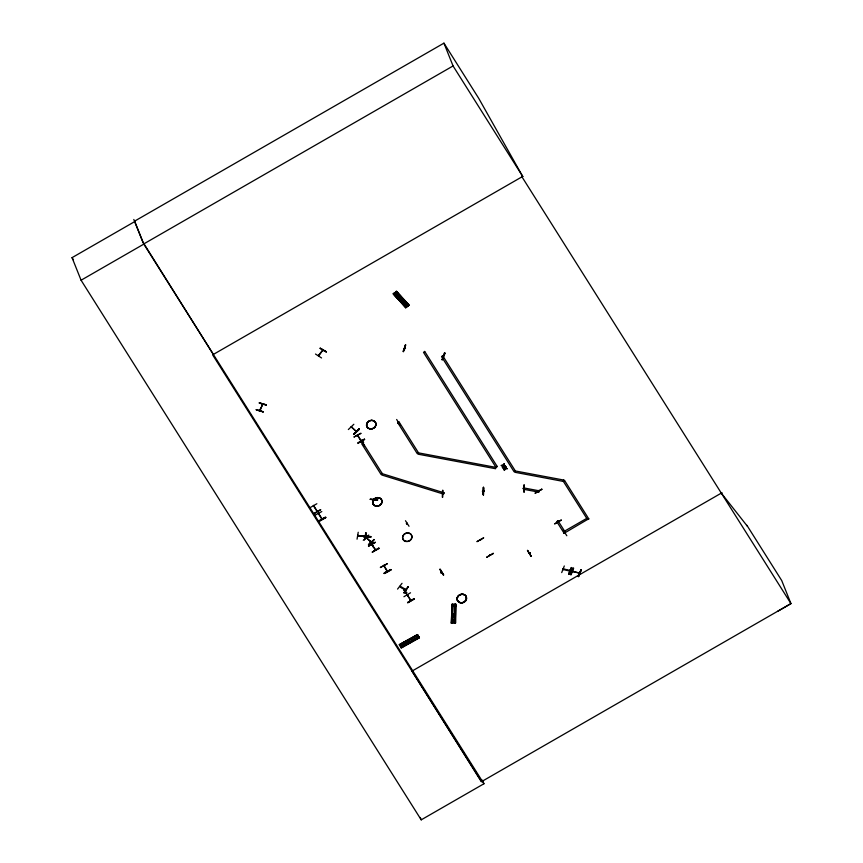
<?xml version="1.0" encoding="UTF-8"?>
<svg xmlns="http://www.w3.org/2000/svg" width="863" height="863" viewBox="0 0 863 863"><rect width="100%" height="100%" fill="white"/><g stroke="black" fill="none" stroke-linecap="round" stroke-linejoin="round"><path stroke-width="1.29" d="M362.784 442.741L363.55 442.277M372.05 543.248C371.845 544.24 372.255 543.97 372.158 543.269M405.89 592.73L406.689 592.547M441.608 572.449L440.907 572.881L440.68 572.298M451.327 623.129L452.05 604.305L451.888 623.097L451.306 623.118L455.686 622.881L455.837 604.1L452.05 604.316L451.403 623.129M452.848 604.327L452.104 623.097L451.554 622.967L452.05 604.305M452.784 604.262L452.622 623.054M454.661 622.87L455.092 604.143L454.93 622.935M454.38 622.967L455.092 604.143M442.946 490.324L442.719 497.217M442.32 497.217L442.557 490.324M443.388 493.215C444.553 494.585 442.169 493.107 443.571 493.593M483.194 491.597L482.687 491.274M483.269 494.434C483.755 472.061 482.827 510.206 483.884 487.94M483.302 494.844L483.453 487.39M483.453 491.133L484.294 491.09L483.496 490.486M523.712 488.156L523.906 488.857L523.183 488.188M523.226 488.825L523.863 488.221M524.035 485.038L523.873 492.115L524.078 485.038M524.273 492.072L524.208 485.189M366.926 536.408L366.753 536.031M367.358 535.912L367.196 536.527L366.851 535.545M374.035 499.763L373.927 500.346M363.258 536.57C369.731 535.168 376.71 538.113 363.269 536.592L370.723 537.142M370.896 541.975L365.804 537.476M366.16 537.336L371.273 542.072M370.659 541.986L371.36 542.126M400.4 586.117C398.296 587.088 406.689 590.583 405.61 589.278M356.02 431.338L351.327 426.948M355.901 431.047L356.063 431.09M356.43 431.478L351.155 426.635M357.055 539.181L358.221 532.266M357.584 535.297L357.821 535.945L357.757 535.233M358.501 535.923L358.339 535.351L358.339 535.945M365.772 532.687L364.618 539.731M364.52 539.753L366.214 532.892L364.488 539.569M373.614 500.313L373.765 499.645M377.627 499.957L370.173 499.353L377.563 499.742M318.792 356.041L319.083 355.265M363.215 442.007L363.366 442.363M406.441 523.453L406.57 523.787M529.418 553.172C530.68 552.363 529.839 554.122 529.289 552.838M256.3 409.882L263.355 411.856L256.268 409.623M263.301 411.931L256.311 409.839M369.817 541.177L373.463 546.969L369.806 541.004M531.101 556.106L527.52 550.497M495.912 467.12L495.61 468.728L418.124 454.197L418.426 452.6M564.585 480.411L563.41 481.435L514.941 472.288L515.243 470.691M538.544 490.421L538.242 492.029L523.712 489.299L524.014 487.703M587.455 519.494L563.41 481.435L563.668 479.763M370.184 499.235L377.627 499.871M405.491 344.866L403.129 351.608L405.793 344.92M405.459 348.372L404.661 348.49L405.405 348.318M442.201 359.785C446.354 347.196 445.459 354.704 442.072 359.623M564.294 565.955L561.705 572.601M569.472 570.346L570.098 571.155L563 569.451M571.813 567.735C567.52 581.317 568.404 570.648 571.835 567.757M568.922 574.359L571.382 567.487L568.89 574.186M573.658 568.178L571.069 574.823M570.767 574.758L573.28 568.07M578.642 576.657L581.155 569.958L578.253 576.408M313.506 505.858L316.926 511.155M313.701 505.664L317.325 511.414L317.001 510.842M318.22 513.215L318.717 514.186L318.846 513.561M321.586 518.814L322.19 519.073M371.586 543.517C372.18 545.88 376.948 550.465 375.081 549.742M407.422 595.524L407.034 594.639M410.432 600.216L410.756 600.659L407.077 594.78M358.059 435.847L357.368 435.125M360.68 440.626L361.014 441.112L357.336 435.071M383.808 565.858L387.314 571.522L386.861 570.67M384.359 566.247L383.636 565.47M538.49 490.853L539.019 491.824L538.544 491.532M557.552 521.684L557.627 521.338M259.375 402.848L266.387 404.898L259.353 402.859M262.87 404.305L259.58 410.313M443.927 492.525L443.463 494.078L381.77 474.984L382.233 473.431M315.491 354.024L321.543 357.951M405.696 307.789L393.291 293.754L406.139 307.444L406.689 307.012L394.154 293.247L393.69 293.614L406.656 307.034M408.113 305.912L395.524 292.19L396.29 291.414L409.148 305.092L405.675 307.789M396.559 291.392L409.105 305.135M408.091 305.912L408.566 305.545L395.729 291.931L408.555 305.567M503.118 465.308C498.447 466.182 505.847 464.877 504.035 463.733M503.194 465.502L504.111 463.916M502.514 467.444L503.345 465.707L505.243 465.642L503.42 465.891L502.514 467.444L502.946 465.686L501.241 465.373M505.006 468.296C500.216 470.508 508.782 464.887 505.47 468.501L507.207 468.814M505.082 468.49L505.923 466.721M503.129 468.35L504.823 468.674L504.391 470.432L505.222 468.685M505.319 465.837L503.593 465.513L504.262 464.078M505.47 468.501L506.139 467.066M502.288 467.099L502.946 465.686M504.175 470.087L504.823 468.674M260.13 409.882L260.195 409.903M482.557 490.95L482.514 491.597M259.256 403.097L266.257 405.146M402.029 583.312L397.563 589.095M404.218 592.935L408.156 586.581L404.175 592.903M320.238 348.404L326.462 351.834L320.195 348.188M322.827 349.968L318.35 355.524L318.663 356.139L322.978 349.882M480.087 539.666L480.637 540.098M405.858 307.465L393.291 293.841L396.505 291.435M405.858 307.562L393.291 293.754M408.275 305.685L395.545 292.19M482.6 491.349L483.291 491.317M483.539 490.885L484.229 490.853M363.291 540.303L368.717 535.049M373.927 539.504C370.54 545.772 363.571 547.66 374.057 539.731M374.013 539.677L368.469 544.715M348.35 429.547L353.841 424.272M351.575 427.422L351.683 427.002M353.571 434.067C370.712 418.318 342.363 445.222 359.073 428.9M353.625 434.229L359.202 429.116M353.895 434.456L359.407 429.31M569.968 570.465L563.129 568.814M572.439 571.414L573.205 571.543L572.493 571.716M578.793 572.935L579.58 573.129L572.309 571.079M357.821 535.61L364.909 535.772M365.038 536.441L357.821 535.912M357.843 435.351L364.283 445.891M369.774 541.036L373.463 546.969M404.057 589.774L407.746 595.718L403.808 590.109M527.487 550.551L531.177 556.29L527.509 550.335M322.503 350.367L322.805 350.993L323.194 350.011M398.382 422.568L398.242 421.931M372.363 543.873L371.899 544.132M406.549 523.852L406.905 523.194M407.077 523.172L407.228 523.841L406.408 523.55M530.065 553.194L529.753 552.579L530.087 553.226M564.273 533.107C565.351 532.007 563.981 534.337 564.143 532.784M564.92 533.14L564.78 532.493M320.173 348.199L326.236 352.072M397.563 292.816L394.531 295.038M404.585 306.085L407.573 303.733M406.656 592.644L406.43 592.018M455.826 604.165L455.189 622.924M452.05 623.075L452.644 623.043M777.541 611.425L790.95 603.604L521.964 176.85L522.698 176.43L478.749 98.382L443.938 43.15L134.606 221.144L143.797 244.132L81.079 280.227L421.209 819.85L483.927 783.766L482.503 780.195M81.079 280.227L72.05 257.649L134.768 221.564M443.938 43.15L453.064 65.955L143.722 243.949L483.927 783.766M522.698 176.43L212.632 354.844L481.608 781.598L790.95 603.604L781.727 580.562L746.916 525.319L747.175 525.977L721.317 493.129M522.018 176.926L522.741 176.505L453.064 65.955M497.207 466.387L496.02 467.412L423.528 352.384L424.704 351.36M563.776 480.055L515.351 470.971L514.057 471.716L441.565 356.699L442.741 355.675M444.035 492.805L382.341 473.711L381.058 474.456L361.716 443.787L363.01 443.043L362.719 442.363M496.02 467.412L418.544 452.881L417.25 453.625L397.919 422.956L399.094 421.931M316.872 503.733L310.216 507.563M320.561 509.591L313.927 513.453M320.723 509.86L314.078 513.69M321.791 511.565L315.049 515.179M325.621 517.638C304.283 528.922 340.27 509.548 318.965 521.435M325.351 517.142L318.706 520.972M318.792 521.166L325.459 517.369M375.243 542.406L368.436 545.999L375.2 542.277M375.243 542.406L368.598 546.236M378.835 548.059L372.266 552.072L379.105 548.534M410.518 592.784L403.916 596.732M414.164 598.566L407.584 602.557L414.251 598.76M407.768 602.849L414.423 599.03M588.749 518.749L564.122 533.269L556.872 521.77L558.048 520.734M722.04 492.708L411.985 671.123L481.36 781.738M483.625 537.951L476.905 541.662L483.582 537.832M493.291 553.226L486.721 557.239M486.7 557.228L493.442 553.539M354.046 436.894L360.917 433.442M360.842 433.248L354.154 437.012M396.646 419.472L400.227 425.243M364.445 439.062L357.832 442.999L364.52 439.235M358.026 443.312L364.682 439.504M363.452 442.352L363.01 442.946L362.751 442.266M398.199 422.277C396.635 422.751 399.127 423.269 398.07 421.942M362.902 442.935L363.582 442.557M364.262 445.934L360.961 439.774M405.481 520.713L409.03 526.279M380.346 567.304L387.217 563.841M380.507 567.552L387.174 563.755M391.004 569.936C385.125 570.81 378.835 577.563 390.993 569.914M390.756 569.483L384.132 573.41L390.82 569.634M541.748 489.148L535.168 493.14L541.802 489.278M440.13 569.246L443.711 575.017L440.108 569.235M441.425 572.223L441.047 572.849L440.713 572.201M561.198 520.001L554.575 523.938L561.252 520.141M563.183 530.044L566.818 535.75M529.99 552.924L529.192 552.978M564.456 533.399L564.607 532.514M401.133 647.671L399.31 644.65L417.476 634.618L418.005 635.502L399.882 645.686L399.267 644.683L417.465 634.575L419.418 637.843L401.295 648.027L400.68 647.023L418.803 636.851L400.81 647.207M419.051 637.25L400.917 647.412L419.235 637.52L401.058 647.638L419.224 637.487L418.889 636.959M260.033 410.788L262.708 403.949M439.806 569.397L443.388 575.168M400.108 586.204L406.063 589.623M489.947 554.931L489.839 554.639M523.312 488.544L523.895 488.534M407.401 594.834L411.025 600.583L410.626 599.699M538.62 491.187L538.976 491.683M451.996 606.214L455.783 605.999M442.697 493.56L443.593 493.852M505.243 465.642L503.593 465.513M501.317 465.556L503.021 465.869M505.394 468.318L507.131 468.631M503.205 468.544L504.898 468.857M442.924 493.916L442.697 493.323M443.107 356.592L442.6 355.783M313.798 506.376L313.345 505.47M317.023 511.489L316.602 510.637M318.62 513.474L322.169 519.105M375.405 550.163L371.888 544.531M538.717 491.899L538.264 490.982M557.671 521.392L557.994 521.921L557.541 521.069M557.725 522.039L557.304 521.198M387.217 570.864L387.584 571.446L383.873 565.341M483.507 491.176L483.334 490.562M482.622 491.619L482.471 491.025M524.132 487.983L538.652 490.713M364.456 536.441L364.218 536.128M444.898 353.161L444.423 352.891L442.234 359.806M405.47 344.876L403.528 351.694M443.107 355.89L442.428 356.074M443.291 356.311L442.503 355.836M580.831 569.86L578.372 576.592L581.198 569.99M572.428 571.662L579.289 573.01M562.946 568.857L563.755 569.634L563.625 568.933M454.596 622.816L455.286 622.633M480.518 539.904L480.313 539.526M489.85 555.351L489.601 554.769M408.307 586.797L403.949 592.773M370.691 541.403L370.863 541.996M396.106 291.737L408.728 305.437L396.246 291.306M406.495 307.055L393.873 293.291L406.441 307.109M410.648 600.637L410.292 599.807M564.704 480.691L588.868 519.03M558.167 521.025L565.297 532.244M442.859 355.955L515.351 470.971M424.823 351.64L497.315 466.667M399.213 422.212L418.544 452.881M363.01 443.043L382.341 473.711M318.393 513.69L321.942 519.235L321.489 518.393M72.05 257.649L73.484 259.925M213.355 354.423L142.762 241.856L133.808 219.472M541.845 489.353L535.168 493.14M415.61 635.621L417.39 638.523M402.967 646.635L401.144 643.615M378.868 548.091L372.309 552.126M417.616 634.877L399.742 645.427M586.754 518.372L564.596 531.123M564.111 532.881L564.294 533.453M579.202 573.032L578.695 572.698M578.836 572.568L578.609 572.935M484.024 490.454L484.294 491.09M402.061 297.638L399.062 299.99M400.777 296.246L397.789 298.598M399.645 295.017L396.656 297.357M398.372 293.625L395.373 295.966M405.286 347.951L405.459 348.62M397.606 422.212L397.919 422.956M441.36 571.91L441.532 572.514L441.176 571.932M455.513 614.003L451.727 614.219M455.47 615.902L451.683 616.117M455.427 617.584L451.64 617.8M455.373 619.472L451.586 619.699M455.34 620.745L451.554 620.961M360.81 440.745L360.561 440.259M357.714 435.017L358.102 435.912M318.792 355.092L319.137 355.653M407.412 594.585L407.8 595.47M407.746 595.718L407.325 595.179M406.041 592.547L405.858 592.255M384.013 565.427L384.402 566.311M372.093 544.089L372.482 544.974M371.478 543.647L371.856 544.629M409.45 642.838L407.681 639.936M364.909 535.804L364.844 536.16M407.616 643.863L405.837 640.972M405.988 644.79L404.208 641.899M404.143 645.826L402.374 642.924M321.716 518.253L322.212 519.159M318.458 513.086L318.986 514.057M313.711 505.416L314.11 506.301M420.259 817.477L421.209 819.85M363.312 536.247L370.766 536.851L363.312 536.247M369.957 428.965A4.811 4.229 -21.8 0 0 375.89 423.355A4.811 4.229 -21.8 0 0 368.026 421.878A4.811 4.229 -21.8 0 0 369.957 428.965M369.925 428.889A4.811 4.229 -21.8 0 0 375.858 423.269A4.768 4.196 -21.8 0 0 367.994 421.759A4.811 4.229 -21.8 0 0 369.925 428.889M375.858 423.269A4.811 4.229 -21.8 0 0 367.994 421.802A4.768 4.196 -21.8 0 0 369.903 428.792A4.768 4.196 -21.8 0 0 375.793 423.226M376.009 506.171A4.811 4.229 -21.8 0 0 381.942 500.562A4.779 4.207 -21.8 0 0 374.078 499.051A4.811 4.229 -21.8 0 0 376.009 506.171M381.942 500.562A4.811 4.229 -21.8 0 0 374.078 499.094A4.779 4.207 -21.8 0 0 375.998 506.096A4.779 4.207 -21.8 0 0 381.899 500.518A4.768 4.196 -21.8 0 0 374.089 499.062A4.768 4.196 -21.8 0 0 375.998 506.085A4.768 4.196 -21.8 0 0 381.888 500.518M405.966 541.511A4.79 4.218 -21.8 0 0 411.878 535.923A4.79 4.218 -21.8 0 0 404.046 534.456A4.79 4.218 -21.8 0 0 405.966 541.511M405.912 541.349A4.768 4.196 -21.8 0 0 411.802 535.783A4.768 4.196 -21.8 0 0 404.003 534.326A4.768 4.196 -21.8 0 0 405.912 541.349M460.497 602.827A4.8 4.229 -21.8 0 0 466.43 597.218A4.8 4.229 -21.8 0 0 458.577 595.75A4.8 4.229 -21.8 0 0 460.497 602.827A4.8 4.229 -21.8 0 0 466.43 597.228A4.8 4.229 -21.8 0 0 458.577 595.761A4.8 4.229 -21.8 0 0 460.508 602.827M460.454 602.676A4.79 4.218 -21.8 0 0 466.365 597.088A4.79 4.218 -21.8 0 0 458.533 595.621A4.79 4.218 -21.8 0 0 460.454 602.676A4.768 4.196 -21.8 0 0 466.344 597.099A4.768 4.196 -21.8 0 0 458.544 595.632A4.768 4.196 -21.8 0 0 460.454 602.665"/></g></svg>
